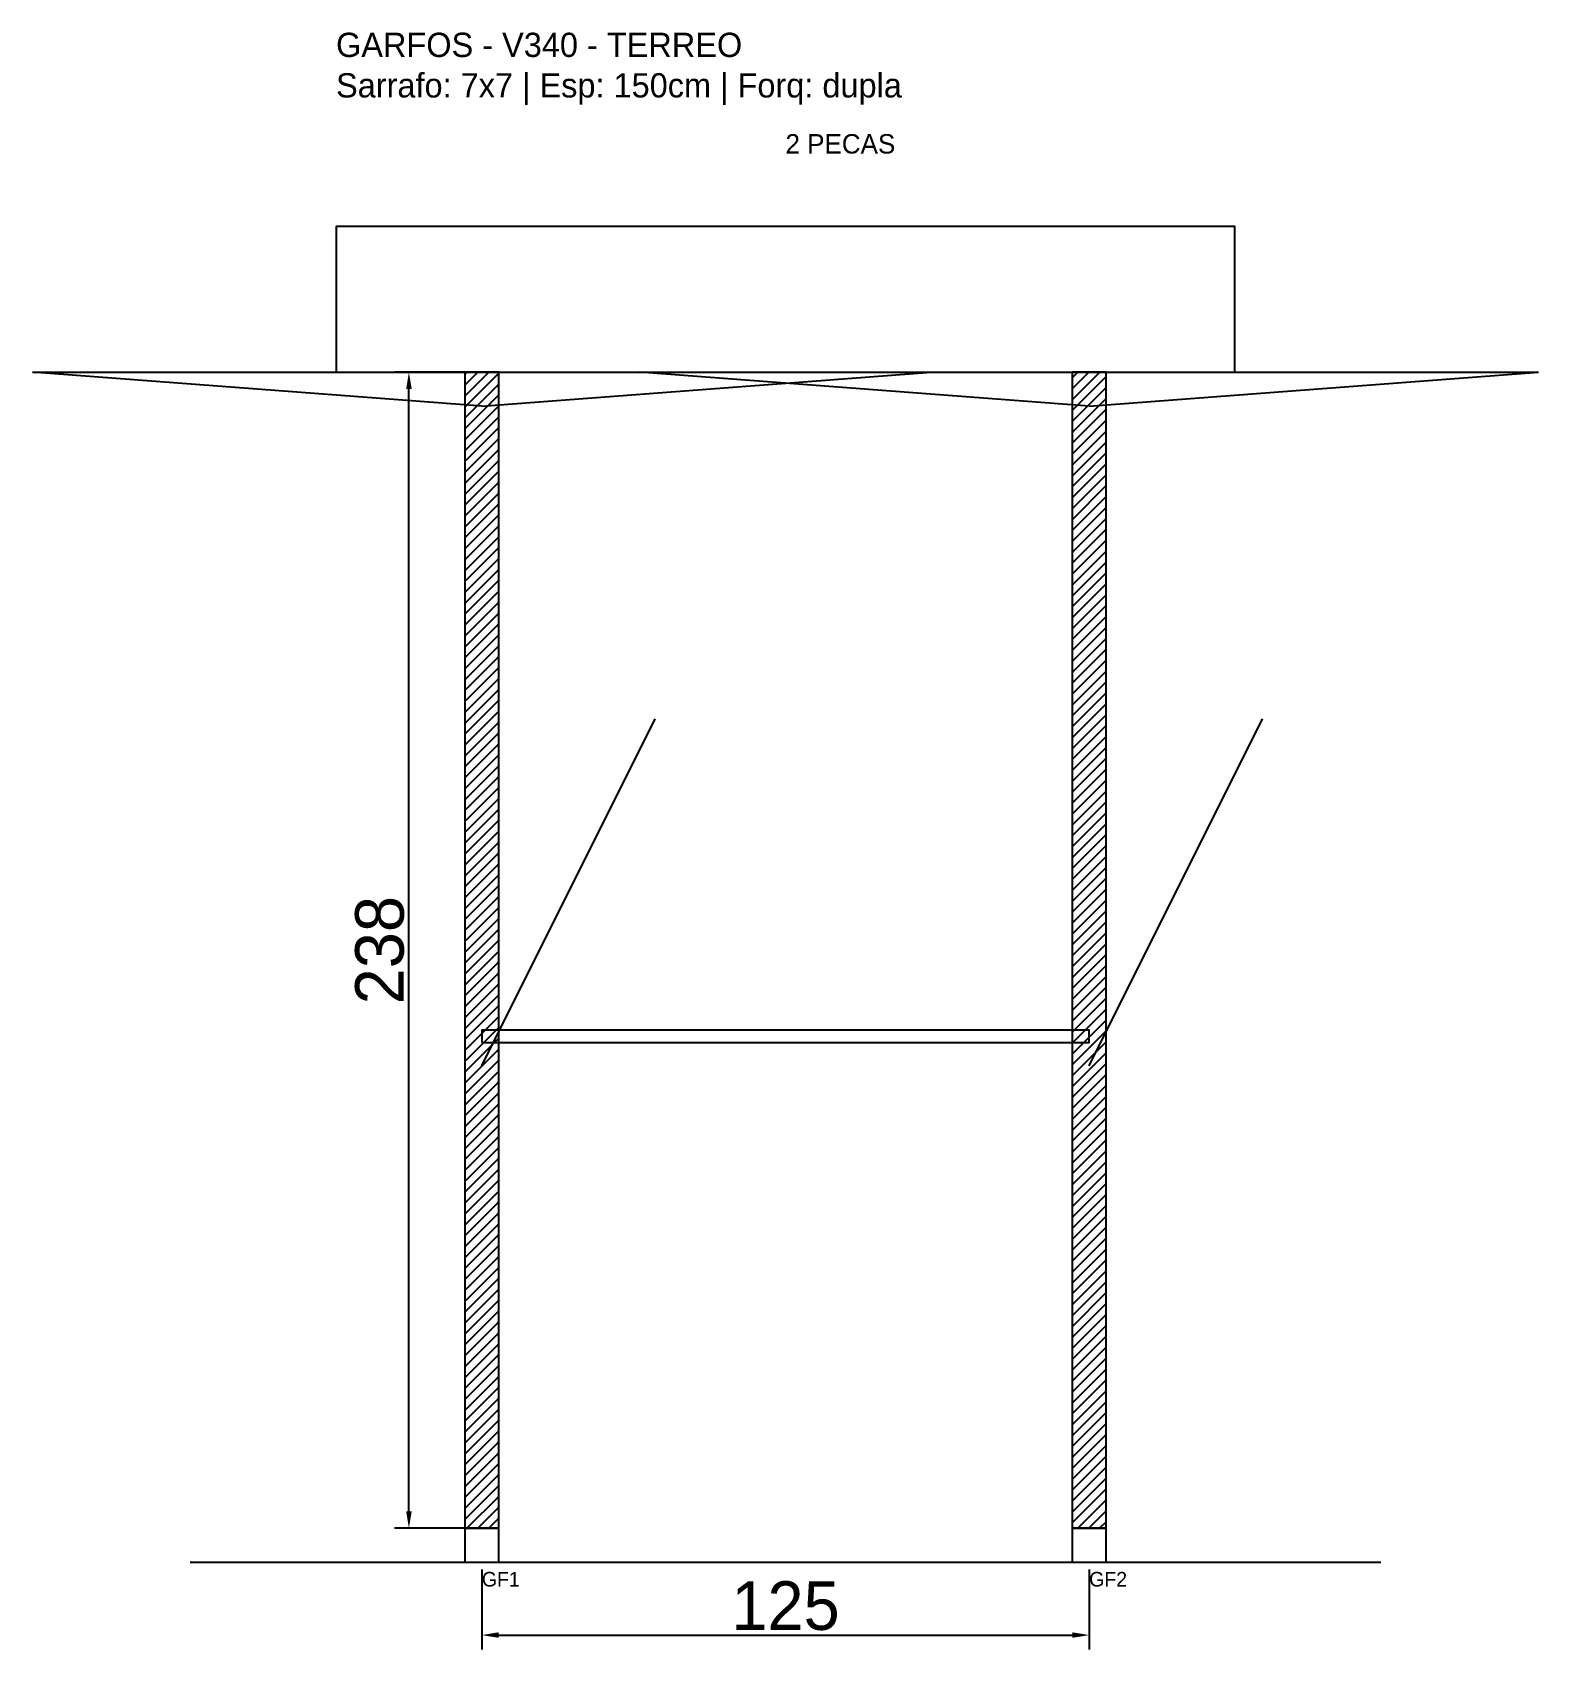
# Model space of a CAD drawing. Header units: metres. Extents: x -62 to 247, y -25 to 308.
import ezdxf

# ---------------------------------------------------------------- set-up
doc = ezdxf.new("R2010")
doc.units = ezdxf.units.M
for name, color, linetype in [('BARRA_ANCORAGEM', 1, 'Continuous'), ('COTA', 241, 'Continuous'), ('GARFOS OK', 3, 'Continuous'), ('NOME DA VIGA', 6, 'Continuous'), ('SARR_7x7', 40, 'Continuous'), ('TIRAS REESCORAMENTO', 252, 'Continuous'), ('VIGAS', 3, 'Continuous')]:
    doc.layers.add(name, color=color, linetype=linetype)
doc.dimstyles.new('EZ DXF', dxfattribs={"dimtxt": 10, "dimasz": 3.5, "dimexe": 3, "dimexo": 1.5, "dimgap": 1, "dimtad": 1, "dimdec": 1, "dimdsep": 46, "dimcen": 2.5, "dimazin": 3, "dimtfac": 1, "dimtmove": 0, "dimatfit": 3})

msp = doc.modelspace()

# ---------------------------------------------------------------- hatches: boundary and pattern name
at = {"layer": 'COTA'}
h = msp.add_hatch(dxfattribs=at)
h.set_pattern_fill('ANSI31', scale=0.5)
h.paths.add_polyline_path([(26.5, 0), (33.5, 0), (33.5, 238), (26.5, 238)])
h = msp.add_hatch(dxfattribs=at)
h.set_pattern_fill('ANSI31', scale=0.5)
h.paths.add_polyline_path([(151.499964, 0), (158.499964, 0), (158.499964, 238), (151.499964, 238)])

# ---------------------------------------------------------------- linework, layer by layer
at = {"layer": 'BARRA_ANCORAGEM'}
for p, q in [((30, 95.2), (65.7, 166.6)), ((154.999964, 95.2), (190.699964, 166.6))]:
    msp.add_line(p, q, dxfattribs=at)
at = {"layer": 'GARFOS OK'}
for p, q in [((30, 231), (-62.5, 238)), ((-62.5, 238), (122.5, 238)), ((30, 231), (122.5, 238)), ((154.999964, 231), (62.499964, 238)), ((62.499964, 238), (247.499964, 238)), ((154.999964, 231), (247.499964, 238))]:
    msp.add_line(p, q, dxfattribs=at)
at = {"layer": 'GARFOS OK', "linetype": 'CONTINUOUS'}
msp.add_line((-30, -7), (214.999964, -7), dxfattribs=at)
at = {"layer": 'GARFOS OK'}
for points in [[(26.5, 0), (33.5, 0), (33.5, 238), (26.5, 238), (26.5, 0)], [(151.499964, 0), (158.499964, 0), (158.499964, 238), (151.499964, 238), (151.499964, 0)]]:
    msp.add_lwpolyline(points, dxfattribs=at)
at = {"layer": 'SARR_7x7'}
for points in [[(26.5, -7), (33.5, -7), (33.5, 0), (26.5, 0), (26.5, -7)], [(151.499964, -7), (158.499964, -7), (158.499964, 0), (151.499964, 0), (151.499964, -7)]]:
    msp.add_lwpolyline(points, dxfattribs=at)
at = {"layer": 'TIRAS REESCORAMENTO'}
msp.add_lwpolyline([(30, 100), (154.999964, 100), (154.999964, 102.5), (30, 102.5), (30, 100)], dxfattribs=at)
at = {"layer": 'VIGAS'}
msp.add_lwpolyline([(0, 238), (184.999964, 238), (184.999964, 268), (0, 268), (0, 238)], dxfattribs=at)

# ---------------------------------------------------------------- texts
at = {"layer": 'NOME DA VIGA'}
for s, height, p in [('2 PECAS', 4, (92.499982, 283)), ('GF1', 3, (30, -12)), ('GF2', 3, (154.999964, -12))]:
    msp.add_text(s, height=height, dxfattribs=at).set_placement(p)
at = {"layer": 'NOME DA VIGA', "insert": (0, 293), "char_height": 5, "attachment_point": 7}
msp.add_mtext('GARFOS - V340 - TERREO\\PSarrafo: 7x7 | Esp: 150cm | Forq: dupla', dxfattribs=at)

# ---------------------------------------------------------------- dimensions: what is measured, and where the dimension line sits
at = {"layer": 'COTA'}
msp.add_linear_dim(base=(15, 0), p1=(30, 0), p2=(30, 238), angle=90, dimstyle='EZ DXF', dxfattribs=at).render()
msp.add_linear_dim(base=(30, -22), p1=(30, -7), p2=(154.999964, -7), dimstyle='EZ DXF', dxfattribs=at).render()

doc.saveas('drawing.dxf')
